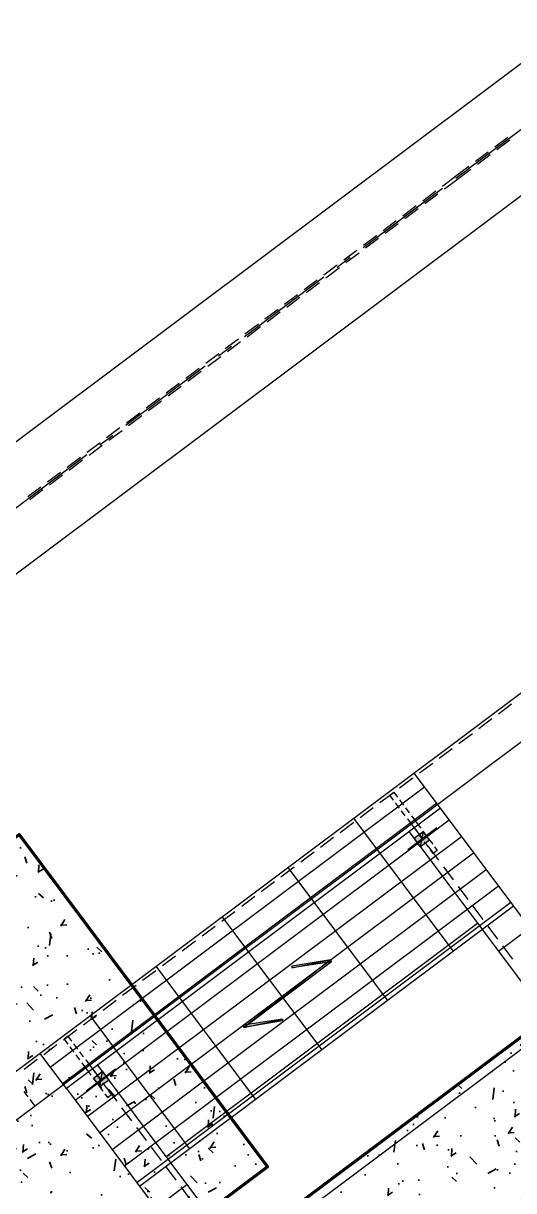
# Model space of a CAD drawing. Header units: metres. Extents: x 214070 to 217049, y 6350584 to 6351315.
# Drawn here: x 214353.728 to 214354.674, y 6351046.161 to 6351048.411 of the extents above; entities that cross this region are included whole.
import ezdxf

# ---------------------------------------------------------------- set-up
doc = ezdxf.new("R2010")
doc.units = ezdxf.units.M
for name, color, linetype, lineweight in [('GG31-E-PLN-001_DC Cable Route Layout Plan_RevA$0$0.25mm TEXT', 7, 'Continuous', 25), ('GG31-E-PLN-001_DC Cable Route Layout Plan_RevA$0$Concrete fill', 8, 'Continuous', 35), ('GG31-E-PLN-001_DC Cable Route Layout Plan_RevA$0$Footing', 7, 'Continuous', 70)]:
    doc.layers.add(name, color=color, linetype=linetype, lineweight=lineweight)
doc.layers.add('GG31-E-PLN-001_DC Cable Route Layout Plan_RevA$0$Equipment', color=7, linetype='Continuous')
pattern_1 = [(49.99999999999999, (235573.8287750177, 6326018.134513894), (0.1434520365201507, -0.01255042699651902), [0.015, -0.165]), (355, (235573.8287750177, 6326018.134513894), (-0.0277502667226, 0.1504384267400024), [0.012, -0.132]), (100.45144446, (235573.8407293539, 6326018.133468025), (0.1157017693454224, 0.1378879981937259), [0.01274803839999998, -0.1402284223999997]), (46.18420000000001, (235573.8287750177, 6326018.174513894), (0.2134482661343145, -0.03310385615861531), [0.0225, -0.2475]), (96.63563549, (235573.8465623667, 6326018.171755233), (0.1869323891348457, 0.1948237201549101), [0.0191220684, -0.210342752]), (351.1841639899999, (235573.8287750177, 6326018.174513894), (0.1869323890109546, 0.1948237200539981), [0.018, -0.1980000002]), (21, (235573.8487750177, 6326018.164513894), (0.1193814104236923, -0.08052377813306777), [0.015, -0.165]), (326.0000000000001, (235573.8487750177, 6326018.164513894), (0.04866306638431635, 0.1450300090093706), [0.012, -0.132]), (71.45144474, (235573.8587234685, 6326018.157803579), (0.1680444753459942, 0.06450623056127076), [0.012748038, -0.1402284224]), (37.50000000000001, (235573.8287750177, 6326018.134513894), (0.002431971063458134, 0.0665787707662623), [0, -0.1304, 0, -0.134, 0, -0.1325]), (7.499999999999999, (235573.8287750177, 6326018.134513894), (0.05261390748842972, 0.07888234237647206), [0, -0.0764, 0, -0.1274, 0, -0.0505]), (327.5, (235573.7841750177, 6326018.134513894), (0.1067644872344818, -0.004510974346875952), [0, -0.05, 0, -0.156, 0, -0.207]), (317.5, (235573.7641750177, 6326018.134513894), (0.1166372338684772, 0.02002099646646354), [0, -0.065, 0, -0.1036, 0, -0.147])]

# ---------------------------------------------------------------- blocks, each defined once
blk = doc.blocks.new('GG31-E-PLN-001_DC Cable Route Layout Plan_RevA$0$HVSB-wanertown')
at = {"layer": 'GG31-E-PLN-001_DC Cable Route Layout Plan_RevA$0$Concrete fill'}
h = blk.add_hatch(dxfattribs=at)
h.set_pattern_fill('AR-CONC', color=256, scale=0.02)
h.set_pattern_definition(pattern_1)
h.paths.add_polyline_path([(235597.1101799489, 6326037.891947699), (235596.2101799489, 6326037.891947699), (235596.2101799489, 6326037.091947699), (235597.1101799489, 6326037.091947699)])
h = blk.add_hatch(dxfattribs=at)
h.set_pattern_fill('AR-CONC', color=256, scale=0.02)
h.set_pattern_definition(pattern_1)
h.paths.add_polyline_path([(235597.8901799489, 6326036.098947699), (235597.8901799489, 6326036.9989477), (235596.7901799489, 6326036.9989477), (235596.7901799489, 6326036.098947699)])
at = {"layer": 'GG31-E-PLN-001_DC Cable Route Layout Plan_RevA$0$Equipment'}
h = blk.add_hatch(color=256, dxfattribs=at)
h.paths.add_polyline_path([(235596.9433035734, 6326037.429497673), (235596.9433035734, 6326037.409297951), (235596.9652151356, 6326037.429497673)])
h.paths.add_polyline_path([(235596.9433035734, 6326037.409297951), (235596.9652151356, 6326037.429497673), (235596.9652151356, 6326037.409297951)])
h = blk.add_hatch(color=256, dxfattribs=at)
h.paths.add_polyline_path([(235597.7375977014, 6326037.409297951), (235597.7375977014, 6326037.429497673), (235597.7156861392, 6326037.409297951)])
h.paths.add_polyline_path([(235597.7375977014, 6326037.429497673), (235597.7156861392, 6326037.409297951), (235597.7156861392, 6326037.429497673)])
h = blk.add_hatch(color=256, dxfattribs=at)
h.paths.add_polyline_path([(235597.3791382393, 6326037.373349295), (235597.3774263985, 6326037.37061035), (235597.4465847666, 6326037.338427743)])
h.paths.add_polyline_path([(235597.3774263985, 6326037.37061035), (235597.4465847666, 6326037.338427743), (235597.4448729258, 6326037.334661693)])
h = blk.add_hatch(color=256, dxfattribs=at)
h.paths.add_polyline_path([(235597.236028349, 6326037.338427743), (235597.2343165082, 6326037.334661693), (235597.3034748763, 6326037.302479086)])
h.paths.add_polyline_path([(235597.2343165082, 6326037.334661693), (235597.3034748763, 6326037.302479086), (235597.3017630355, 6326037.29974014)])
h = blk.add_hatch(color=256, dxfattribs=at)
h.paths.add_polyline_path([(235597.4455576621, 6326037.334661693), (235597.4455576621, 6326037.338427743), (235597.2353436127, 6326037.334661693)])
h.paths.add_polyline_path([(235597.4455576621, 6326037.338427743), (235597.2353436127, 6326037.334661693), (235597.2353436127, 6326037.338427743)])
at = {"layer": 'GG31-E-PLN-001_DC Cable Route Layout Plan_RevA$0$Equipment', "elevation": -6.260085190106653}
for points in [[(235600.1053018162, 6326038.298085691), (235600.1053018162, 6326038.501452377), (235596.5550580816, 6326038.501452377), (235596.5550580816, 6326038.298085691)], [(235600.2008225325, 6326037.454832916), (235600.2008225325, 6326037.530153912), (235596.4605644698, 6326037.530153912), (235596.4605644698, 6326037.454832916)], [(235597.7910071341, 6326036.750239247), (235597.7910071341, 6326037.445246608), (235596.8898941407, 6326037.445246608), (235596.8898941407, 6326036.750239247)], [(235596.9433035734, 6326037.429497673), (235596.9433035734, 6326037.409297951), (235596.9652151356, 6326037.429497673)], [(235596.9433035734, 6326037.409297951), (235596.9652151356, 6326037.429497673), (235596.9652151356, 6326037.409297951)], [(235597.7375977014, 6326037.409297951), (235597.7375977014, 6326037.429497673), (235597.7156861392, 6326037.409297951)], [(235597.7375977014, 6326037.429497673), (235597.7156861392, 6326037.409297951), (235597.7156861392, 6326037.429497673)], [(235597.3791382393, 6326037.373349295), (235597.3774263985, 6326037.37061035), (235597.4465847666, 6326037.338427743)], [(235597.3774263985, 6326037.37061035), (235597.4465847666, 6326037.338427743), (235597.4448729258, 6326037.334661693)], [(235597.236028349, 6326037.338427743), (235597.2343165082, 6326037.334661693), (235597.3034748763, 6326037.302479086)], [(235597.2343165082, 6326037.334661693), (235597.3034748763, 6326037.302479086), (235597.3017630355, 6326037.29974014)], [(235597.4455576621, 6326037.334661693), (235597.4455576621, 6326037.338427743), (235597.2353436127, 6326037.334661693)], [(235597.4455576621, 6326037.338427743), (235597.2353436127, 6326037.334661693), (235597.2353436127, 6326037.338427743)]]:
    blk.add_lwpolyline(points, close=True, dxfattribs=at)
for points in [[(235597.4623337018, 6326038.399769034), (235597.6533751344, 6326038.399769034), (235597.6533751344, 6326038.399769034)], [(235597.5140312938, 6326038.403192716), (235597.5455291644, 6326038.403192716), (235597.5455291644, 6326038.403192716)], [(235597.5140312938, 6326038.396345353), (235597.5455291644, 6326038.396345353), (235597.5455291644, 6326038.396345353)], [(235597.5612780997, 6326038.403192716), (235597.5927759703, 6326038.403192716), (235597.5927759703, 6326038.403192716)], [(235597.5612780997, 6326038.396345353), (235597.5927759703, 6326038.396345353), (235597.5927759703, 6326038.396345353)], [(235597.6085249056, 6326038.403192716), (235597.6410498807, 6326038.403192716), (235597.6410498807, 6326038.403192716)], [(235597.6085249056, 6326038.396345353), (235597.6410498807, 6326038.396345353), (235597.6410498807, 6326038.396345353)], [(235597.6567988159, 6326038.403192716), (235597.6882966865, 6326038.403192716), (235597.6882966865, 6326038.403192716)], [(235597.6567988159, 6326038.396345353), (235597.6882966865, 6326038.396345353), (235597.6882966865, 6326038.396345353)], [(235597.6848730049, 6326038.399769034), (235597.7163708755, 6326038.399769034), (235597.7163708755, 6326038.399769034)], [(235597.7040456218, 6326038.403192716), (235597.7358858606, 6326038.403192716), (235597.7358858606, 6326038.403192716)], [(235597.7040456218, 6326038.396345353), (235597.7358858606, 6326038.396345353), (235597.7358858606, 6326038.396345353)], [(235597.7478687461, 6326038.399769034), (235597.9389101786, 6326038.399769034), (235597.9389101786, 6326038.399769034)], [(235597.7516347959, 6326038.403192716), (235597.7838174028, 6326038.403192716), (235597.7838174028, 6326038.403192716)], [(235597.7516347959, 6326038.396345353), (235597.7838174028, 6326038.396345353), (235597.7838174028, 6326038.396345353)], [(235597.7995663381, 6326038.403192716), (235597.8314065768, 6326038.403192716), (235597.8314065768, 6326038.403192716)], [(235597.7995663381, 6326038.396345353), (235597.8314065768, 6326038.396345353), (235597.8314065768, 6326038.396345353)], [(235597.8471555121, 6326038.403192716), (235597.8786533827, 6326038.403192716), (235597.8786533827, 6326038.403192716)], [(235597.8471555121, 6326038.396345353), (235597.8786533827, 6326038.396345353), (235597.8786533827, 6326038.396345353)], [(235597.894402318, 6326038.403192716), (235597.9269272931, 6326038.403192716), (235597.9269272931, 6326038.403192716)], [(235597.894402318, 6326038.396345353), (235597.9269272931, 6326038.396345353), (235597.9269272931, 6326038.396345353)], [(235597.9426762284, 6326038.403192716), (235597.974174099, 6326038.403192716), (235597.974174099, 6326038.403192716)], [(235597.9426762284, 6326038.396345353), (235597.974174099, 6326038.396345353), (235597.974174099, 6326038.396345353)], [(235597.9707504174, 6326038.399769034), (235598.002248288, 6326038.399769034), (235598.002248288, 6326038.399769034)], [(235597.9899230343, 6326038.403192716), (235598.0214209048, 6326038.403192716), (235598.0214209048, 6326038.403192716)], [(235597.9899230343, 6326038.396345353), (235598.0214209048, 6326038.396345353), (235598.0214209048, 6326038.396345353)], [(235598.0337461586, 6326038.399769034), (235598.2247875911, 6326038.399769034), (235598.2247875911, 6326038.399769034)], [(235598.0371698402, 6326038.403192716), (235598.0696948152, 6326038.403192716), (235598.0696948152, 6326038.403192716)], [(235598.0371698402, 6326038.396345353), (235598.0696948152, 6326038.396345353), (235598.0696948152, 6326038.396345353)], [(235598.0854437505, 6326038.403192716), (235598.1169416211, 6326038.403192716), (235598.1169416211, 6326038.403192716)], [(235598.0854437505, 6326038.396345353), (235598.1169416211, 6326038.396345353), (235598.1169416211, 6326038.396345353)], [(235598.1326905564, 6326038.403192716), (235598.164188427, 6326038.403192716), (235598.164188427, 6326038.403192716)], [(235598.1326905564, 6326038.396345353), (235598.164188427, 6326038.396345353), (235598.164188427, 6326038.396345353)], [(235598.1799373623, 6326038.403192716), (235598.2114352329, 6326038.403192716), (235598.2114352329, 6326038.403192716)], [(235598.1799373623, 6326038.396345353), (235598.2114352329, 6326038.396345353), (235598.2114352329, 6326038.396345353)], [(235598.2271841682, 6326038.403192716), (235598.2597091432, 6326038.403192716), (235598.2597091432, 6326038.403192716)], [(235598.2271841682, 6326038.396345353), (235598.2597091432, 6326038.396345353), (235598.2597091432, 6326038.396345353)], [(235598.2566278298, 6326038.399769034), (235598.2881257004, 6326038.399769034), (235598.2881257004, 6326038.399769034)], [(235598.2754580785, 6326038.403192716), (235598.3069559491, 6326038.403192716), (235598.3069559491, 6326038.403192716)], [(235598.2754580785, 6326038.396345353), (235598.3069559491, 6326038.396345353), (235598.3069559491, 6326038.396345353)], [(235598.319623571, 6326038.399769034), (235598.5106650035, 6326038.399769034), (235598.5106650035, 6326038.399769034)], [(235598.3227048844, 6326038.403192716), (235598.354202755, 6326038.403192716), (235598.354202755, 6326038.403192716)], [(235598.3227048844, 6326038.396345353), (235598.354202755, 6326038.396345353), (235598.354202755, 6326038.396345353)], [(235598.3699516903, 6326038.403192716), (235598.4014495609, 6326038.403192716), (235598.4014495609, 6326038.403192716)], [(235598.3699516903, 6326038.396345353), (235598.4014495609, 6326038.396345353), (235598.4014495609, 6326038.396345353)], [(235598.4171984962, 6326038.403192716), (235598.4497234712, 6326038.403192716), (235598.4497234712, 6326038.403192716)], [(235598.4171984962, 6326038.396345353), (235598.4497234712, 6326038.396345353), (235598.4497234712, 6326038.396345353)], [(235598.4654724066, 6326038.403192716), (235598.4969702771, 6326038.403192716), (235598.4969702771, 6326038.403192716)], [(235598.4654724066, 6326038.396345353), (235598.4969702771, 6326038.396345353), (235598.4969702771, 6326038.396345353)], [(235598.5127192124, 6326038.403192716), (235598.544217083, 6326038.403192716), (235598.544217083, 6326038.403192716)], [(235598.5127192124, 6326038.396345353), (235598.544217083, 6326038.396345353), (235598.544217083, 6326038.396345353)], [(235598.5425052423, 6326038.399769034), (235598.5740031128, 6326038.399769034), (235598.5740031128, 6326038.399769034)], [(235598.544103013, 6326038.403192716), (235598.5766279881, 6326038.403192716), (235598.5766279881, 6326038.403192716)], [(235598.544103013, 6326038.396345353), (235598.5766279881, 6326038.396345353), (235598.5766279881, 6326038.396345353)], [(235598.5732519992, 6326038.399769034), (235598.667013182, 6326038.399769034), (235598.667013182, 6326038.399769034), (235598.6991957889, 6326038.399769034), (235598.6991957889, 6326038.399769034)], [(235598.5923769234, 6326038.403192716), (235598.6231900576, 6326038.403192716), (235598.6231900576, 6326038.403192716)], [(235598.5923769234, 6326038.396345353), (235598.6231900576, 6326038.396345353), (235598.6231900576, 6326038.396345353)], [(235598.6389389929, 6326038.403192716), (235598.6704368635, 6326038.403192716), (235598.6704368635, 6326038.403192716)], [(235598.6389389929, 6326038.396345353), (235598.6704368635, 6326038.396345353), (235598.6704368635, 6326038.396345353)], [(235596.8470981208, 6326037.523991285), (235596.8785959914, 6326037.523991285), (235596.8785959914, 6326037.523991285)], [(235596.8898941407, 6326037.445246608), (235596.8898941407, 6326037.530153912), (235596.8898941407, 6326037.530153912)], [(235596.8943449267, 6326037.523991285), (235596.9258427973, 6326037.523991285), (235596.9258427973, 6326037.523991285)], [(235596.9415917326, 6326037.523991285), (235596.9741167077, 6326037.523991285), (235596.9741167077, 6326037.523991285)], [(235596.9528898819, 6326037.512008399), (235596.9528898819, 6326037.523991285), (235596.9433035734, 6326037.523991285), (235596.9433035734, 6326037.512008399)], [(235596.989865643, 6326037.523991285), (235597.0213635136, 6326037.523991285), (235597.0213635136, 6326037.523991285)], [(235597.0107501007, 6326037.210382052), (235597.0107501007, 6326037.530153912), (235597.0107501007, 6326037.530153912)], [(235597.0371124489, 6326037.523991285), (235597.0686103195, 6326037.523991285), (235597.0686103195, 6326037.523991285)], [(235597.0843592547, 6326037.523991285), (235597.1168842298, 6326037.523991285), (235597.1168842298, 6326037.523991285)], [(235597.1326331651, 6326037.523991285), (235597.1641310357, 6326037.523991285), (235597.1641310357, 6326037.523991285)], [(235597.1696089263, 6326037.210382052), (235597.1696089263, 6326037.530153912), (235597.1696089263, 6326037.530153912)], [(235597.1802223392, 6326037.523991285), (235597.2117202098, 6326037.523991285), (235597.2117202098, 6326037.523991285)], [(235597.2274691451, 6326037.523991285), (235597.259651752, 6326037.523991285), (235597.259651752, 6326037.523991285)], [(235597.2757430554, 6326037.523991285), (235597.307240926, 6326037.523991285), (235597.307240926, 6326037.523991285)], [(235597.3229898613, 6326037.523991285), (235597.3544877319, 6326037.523991285), (235597.3544877319, 6326037.523991285)], [(235597.3291524881, 6326037.210382052), (235597.3291524881, 6326037.530153912), (235597.3291524881, 6326037.530153912)], [(235597.3712637717, 6326037.523991285), (235597.4027616423, 6326037.523991285), (235597.4027616423, 6326037.523991285)], [(235597.4185105776, 6326037.523991285), (235597.4500084482, 6326037.523991285), (235597.4500084482, 6326037.523991285)], [(235597.4657573834, 6326037.523991285), (235597.497255254, 6326037.523991285), (235597.497255254, 6326037.523991285)], [(235597.4876689456, 6326037.210382052), (235597.4876689456, 6326037.530153912), (235597.4876689456, 6326037.530153912)], [(235597.5140312938, 6326037.523991285), (235597.5455291644, 6326037.523991285), (235597.5455291644, 6326037.523991285)], [(235597.5612780997, 6326037.523991285), (235597.5927759703, 6326037.523991285), (235597.5927759703, 6326037.523991285)], [(235597.6085249056, 6326037.523991285), (235597.6410498807, 6326037.523991285), (235597.6410498807, 6326037.523991285)], [(235597.646185403, 6326037.210382052), (235597.646185403, 6326037.530153912), (235597.646185403, 6326037.530153912)], [(235597.6567988159, 6326037.523991285), (235597.6882966865, 6326037.523991285), (235597.6882966865, 6326037.523991285)], [(235597.7040456218, 6326037.523991285), (235597.7358858606, 6326037.523991285), (235597.7358858606, 6326037.523991285)], [(235597.7280113929, 6326037.512008399), (235597.7280113929, 6326037.523991285), (235597.7375977014, 6326037.523991285), (235597.7375977014, 6326037.512008399)], [(235597.7516347959, 6326037.523991285), (235597.7838174028, 6326037.523991285), (235597.7838174028, 6326037.523991285)], [(235597.7910071341, 6326037.445246608), (235597.7910071341, 6326037.530153912), (235597.7910071341, 6326037.530153912)], [(235597.7995663381, 6326037.523991285), (235597.8314065768, 6326037.523991285), (235597.8314065768, 6326037.523991285)], [(235597.8471555121, 6326037.523991285), (235597.8786533827, 6326037.523991285), (235597.8786533827, 6326037.523991285)], [(235597.894402318, 6326037.523991285), (235597.9269272931, 6326037.523991285), (235597.9269272931, 6326037.523991285)], [(235597.9426762284, 6326037.523991285), (235597.974174099, 6326037.523991285), (235597.974174099, 6326037.523991285)], [(235597.9899230343, 6326037.523991285), (235598.0214209048, 6326037.523991285), (235598.0214209048, 6326037.523991285)], [(235596.8207357726, 6326037.490096837), (235596.8207357726, 6326037.476744479), (235596.8207357726, 6326037.476744479)], [(235596.8898941407, 6326037.4969442), (235597.7910071341, 6326037.4969442), (235597.7910071341, 6326037.4969442)], [(235596.9433035734, 6326037.505845772), (235596.9433035734, 6326037.492493414), (235596.9433035734, 6326037.492493414)], [(235596.9528898819, 6326037.492493414), (235596.9528898819, 6326037.505845772), (235596.9528898819, 6326037.505845772)], [(235597.7280113929, 6326037.492493414), (235597.7280113929, 6326037.505845772), (235597.7280113929, 6326037.505845772)], [(235597.7375977014, 6326037.505845772), (235597.7375977014, 6326037.492493414), (235597.7375977014, 6326037.492493414)], [(235596.8207357726, 6326037.470581852), (235596.8207357726, 6326037.454832916), (235596.8207357726, 6326037.454832916)], [(235596.9433035734, 6326037.486330787), (235596.9433035734, 6326037.474005533), (235596.9433035734, 6326037.474005533)], [(235596.9433035734, 6326037.46715817), (235596.9433035734, 6326037.454832916), (235596.9433035734, 6326037.454832916), (235596.9433035734, 6326037.445246608), (235596.9433035734, 6326037.445246608), (235596.9433035734, 6326037.437372141), (235596.9433035734, 6326037.437372141)], [(235596.9528898819, 6326037.474005533), (235596.9528898819, 6326037.486330787), (235596.9528898819, 6326037.486330787)], [(235596.9528898819, 6326037.46715817), (235596.9528898819, 6326037.46715817), (235596.9528898819, 6326037.454832916), (235596.9528898819, 6326037.445246608), (235596.9528898819, 6326037.445246608), (235596.9528898819, 6326037.445246608), (235596.9528898819, 6326037.437372141)], [(235597.7280113929, 6326037.474005533), (235597.7280113929, 6326037.486330787), (235597.7280113929, 6326037.486330787)], [(235597.7280113929, 6326037.46715817), (235597.7280113929, 6326037.46715817), (235597.7280113929, 6326037.454832916), (235597.7280113929, 6326037.445246608), (235597.7280113929, 6326037.445246608), (235597.7280113929, 6326037.445246608), (235597.7280113929, 6326037.437372141)], [(235597.7375977014, 6326037.486330787), (235597.7375977014, 6326037.474005533), (235597.7375977014, 6326037.474005533)], [(235597.7375977014, 6326037.46715817), (235597.7375977014, 6326037.454832916), (235597.7375977014, 6326037.454832916), (235597.7375977014, 6326037.445246608), (235597.7375977014, 6326037.445246608), (235597.7375977014, 6326037.437372141), (235597.7375977014, 6326037.437372141)], [(235596.8898941407, 6326037.457571862), (235597.7910071341, 6326037.457571862), (235597.7910071341, 6326037.457571862)], [(235596.9528898819, 6326037.445246608), (235596.9528898819, 6326037.415460578), (235596.9528898819, 6326037.415460578)], [(235596.9652151356, 6326037.445246608), (235596.9652151356, 6326036.750239247), (235596.9652151356, 6326036.750239247)], [(235597.7156861392, 6326037.445246608), (235597.7156861392, 6326036.750239247), (235597.7156861392, 6326036.750239247)], [(235597.7280113929, 6326037.445246608), (235597.7280113929, 6326037.415460578), (235597.7280113929, 6326037.415460578)], [(235596.9433035734, 6326037.430182409), (235596.9433035734, 6326037.418199523), (235596.9433035734, 6326037.418199523)], [(235596.9528898819, 6326037.418199523), (235596.9528898819, 6326037.430182409), (235596.9528898819, 6326037.430182409)], [(235597.7280113929, 6326037.418199523), (235597.7280113929, 6326037.430182409), (235597.7280113929, 6326037.430182409)], [(235597.7375977014, 6326037.430182409), (235597.7375977014, 6326037.418199523), (235597.7375977014, 6326037.418199523)], [(235596.8898941407, 6326037.417172419), (235597.7910071341, 6326037.417172419), (235597.7910071341, 6326037.417172419)], [(235596.9179683297, 6326037.41888426), (235596.9888385385, 6326037.41888426), (235596.9888385385, 6326037.41888426)], [(235596.9433035734, 6326037.412036897), (235596.9433035734, 6326037.398684539), (235596.9433035734, 6326037.398684539)], [(235596.9528898819, 6326037.398684539), (235596.9528898819, 6326037.412036897), (235596.9528898819, 6326037.412036897)], [(235596.9528898819, 6326037.399711643), (235596.9528898819, 6326037.367186668), (235596.9528898819, 6326037.367186668)], [(235597.7629329451, 6326037.41888426), (235597.6927474726, 6326037.41888426), (235597.6927474726, 6326037.41888426)], [(235597.7280113929, 6326037.398684539), (235597.7280113929, 6326037.412036897), (235597.7280113929, 6326037.412036897)], [(235597.7280113929, 6326037.399711643), (235597.7280113929, 6326037.367186668), (235597.7280113929, 6326037.367186668)], [(235597.7375977014, 6326037.412036897), (235597.7375977014, 6326037.398684539), (235597.7375977014, 6326037.398684539)], [(235596.8898941407, 6326037.377800081), (235597.7910071341, 6326037.377800081), (235597.7910071341, 6326037.377800081)], [(235596.9433035734, 6326037.392521911), (235596.9433035734, 6326037.383962708), (235596.9528898819, 6326037.383962708), (235596.9528898819, 6326037.392521911)], [(235597.7375977014, 6326037.392521911), (235597.7375977014, 6326037.383962708), (235597.7280113929, 6326037.383962708), (235597.7280113929, 6326037.392521911)], [(235596.8898941407, 6326037.338427743), (235597.7910071341, 6326037.338427743), (235597.7910071341, 6326037.338427743)], [(235596.9528898819, 6326037.351437733), (235596.9528898819, 6326037.319939862), (235596.9528898819, 6326037.319939862)], [(235597.7280113929, 6326037.351437733), (235597.7280113929, 6326037.319939862), (235597.7280113929, 6326037.319939862)], [(235596.8898941407, 6326037.2980283), (235597.7910071341, 6326037.2980283), (235597.7910071341, 6326037.2980283)], [(235596.9528898819, 6326037.304190927), (235596.9528898819, 6326037.272693057), (235596.9528898819, 6326037.272693057)], [(235597.7280113929, 6326037.304190927), (235597.7280113929, 6326037.272693057), (235597.7280113929, 6326037.272693057)], [(235596.8898941407, 6326037.258655962), (235597.7910071341, 6326037.258655962), (235597.7910071341, 6326037.258655962)], [(235596.9528898819, 6326037.256944121), (235596.9528898819, 6326037.224419146), (235596.9528898819, 6326037.224419146)], [(235597.7280113929, 6326037.256944121), (235597.7280113929, 6326037.224419146), (235597.7280113929, 6326037.224419146)], [(235596.9652151356, 6326037.225103882), (235597.7156861392, 6326037.225103882), (235597.7156861392, 6326037.225103882)], [(235596.8898941407, 6326037.218941255), (235597.7910071341, 6326037.218941255), (235597.7910071341, 6326037.218941255)], [(235596.8898941407, 6326037.210382052), (235597.7910071341, 6326037.210382052), (235597.7910071341, 6326037.210382052)], [(235596.9528898819, 6326037.20867021), (235596.9528898819, 6326037.17717234), (235596.9528898819, 6326037.17717234)], [(235597.7280113929, 6326037.20867021), (235597.7280113929, 6326037.17717234), (235597.7280113929, 6326037.17717234)], [(235596.8898941407, 6326037.157657355), (235596.9652151356, 6326037.157657355), (235596.9652151356, 6326037.157657355)], [(235596.9528898819, 6326037.161423405), (235596.9528898819, 6326037.129583166), (235596.9528898819, 6326037.129583166)], [(235597.7156861392, 6326037.157657355), (235597.7910071341, 6326037.157657355), (235597.7910071341, 6326037.157657355)], [(235597.7280113929, 6326037.161423405), (235597.7280113929, 6326037.129583166), (235597.7280113929, 6326037.129583166)], [(235596.9652151356, 6326036.979968281), (235597.7156861392, 6326036.979968281), (235597.7156861392, 6326036.979968281)]]:
    blk.add_lwpolyline(points, dxfattribs=at)
at = {"layer": 'GG31-E-PLN-001_DC Cable Route Layout Plan_RevA$0$Footing', "elevation": -6.260085190106653}
for points in [[(235596.2101799489, 6326037.891947699), (235597.1101799489, 6326037.891947699), (235597.1101799489, 6326037.091947699), (235596.2101799489, 6326037.091947699)], [(235596.7901799489, 6326036.9989477), (235597.8901799489, 6326036.9989477), (235597.8901799489, 6326036.098947699), (235596.7901799489, 6326036.098947699)]]:
    blk.add_lwpolyline(points, close=True, dxfattribs=at)
blk = doc.blocks.new('GG31-E-PLN-001_DC Cable Route Layout Plan_RevA')
at = {"layer": 'GG31-E-PLN-001_DC Cable Route Layout Plan_RevA$0$0.25mm TEXT', "rotation": 36.81682220265147}
blk.add_blockref('GG31-E-PLN-001_DC Cable Route Layout Plan_RevA$0$HVSB-wanertown', (3831365.58872416, 1116473.54348883, 6.260085190106653), dxfattribs=at)

msp = doc.modelspace()

# ---------------------------------------------------------------- block references
msp.add_blockref('GG31-E-PLN-001_DC Cable Route Layout Plan_RevA', (-14687.37069500599, 29045.50982125732))

doc.saveas('drawing.dxf')
